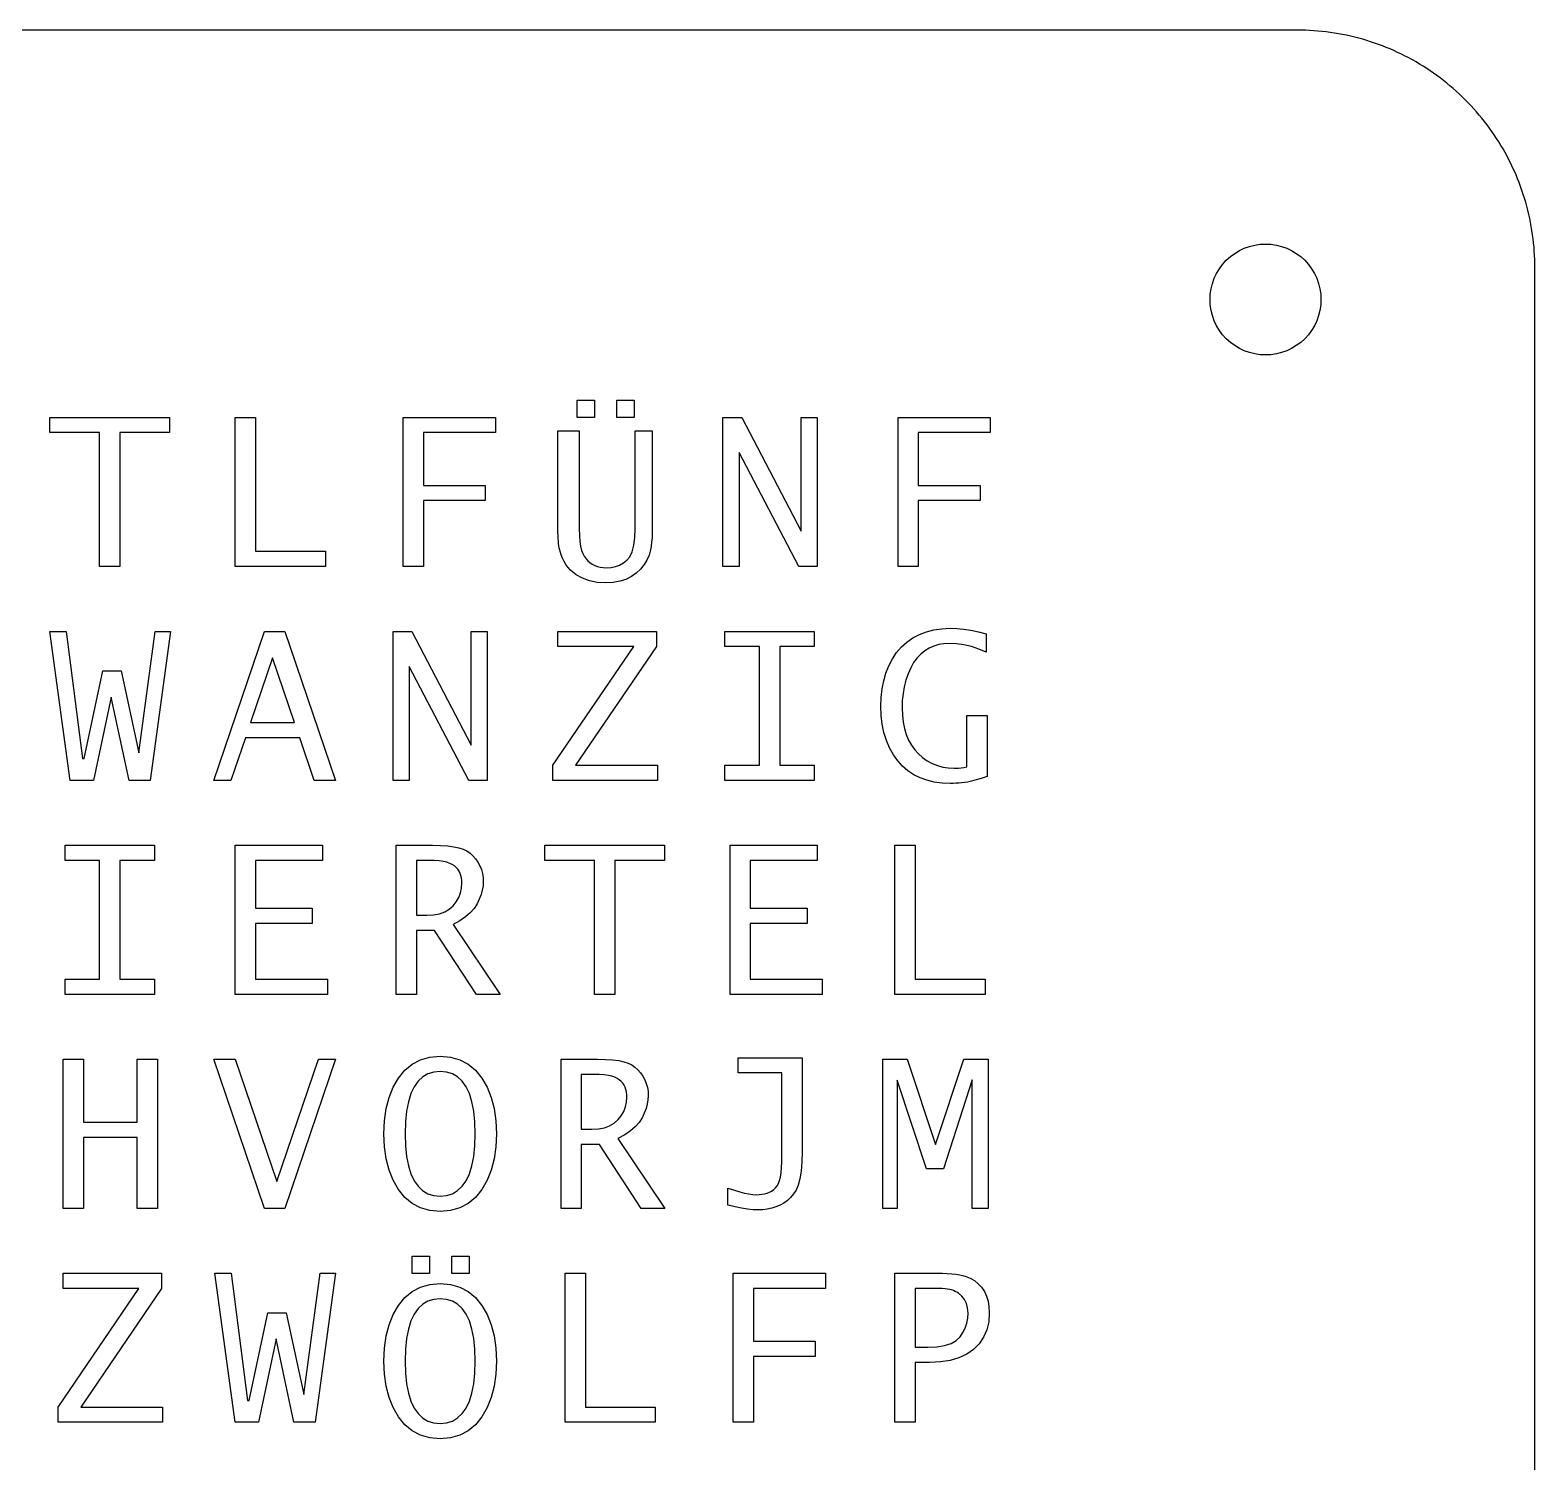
# Model space of a CAD drawing. Header units: metres. Extents: x 0 to 180, y -10 to 180.
# Drawn here: x 85 to 180, y 89.7 to 180 of the extents above; entities that cross this region are included whole.
import ezdxf

# ---------------------------------------------------------------- set-up
doc = ezdxf.new("R2010")
doc.units = ezdxf.units.M

msp = doc.modelspace()

# ---------------------------------------------------------------- linework, layer by layer
for p, q in [((165, 180), (15, 180)), ((165.262, 179.998), (165, 180)), ((165.523, 179.991), (165.262, 179.998)), ((165.785, 179.979), (165.523, 179.991)), ((166.046, 179.963), (165.785, 179.979)), ((166.307, 179.943), (166.046, 179.963)), ((166.568, 179.918), (166.307, 179.943)), ((166.828, 179.888), (166.568, 179.918)), ((167.088, 179.854), (166.828, 179.888)), ((167.347, 179.815), (167.088, 179.854)), ((167.605, 179.772), (167.347, 179.815)), ((167.862, 179.724), (167.605, 179.772)), ((168.119, 179.672), (167.862, 179.724)), ((168.374, 179.616), (168.119, 179.672)), ((168.629, 179.554), (168.374, 179.616)), ((168.882, 179.489), (168.629, 179.554)), ((169.135, 179.419), (168.882, 179.489)), ((169.386, 179.345), (169.135, 179.419)), ((169.635, 179.266), (169.386, 179.345)), ((169.884, 179.183), (169.635, 179.266)), ((170.13, 179.095), (169.884, 179.183)), ((170.376, 179.004), (170.13, 179.095)), ((170.619, 178.908), (170.376, 179.004)), ((170.861, 178.808), (170.619, 178.908)), ((171.101, 178.703), (170.861, 178.808)), ((171.339, 178.595), (171.101, 178.703)), ((171.576, 178.482), (171.339, 178.595)), ((171.81, 178.365), (171.576, 178.482)), ((172.042, 178.244), (171.81, 178.365)), ((172.272, 178.119), (172.042, 178.244)), ((172.5, 177.99), (172.272, 178.119)), ((172.726, 177.858), (172.5, 177.99)), ((172.949, 177.721), (172.726, 177.858)), ((173.17, 177.58), (172.949, 177.721)), ((173.388, 177.436), (173.17, 177.58)), ((173.604, 177.287), (173.388, 177.436)), ((173.817, 177.135), (173.604, 177.287)), ((174.027, 176.98), (173.817, 177.135)), ((174.235, 176.82), (174.027, 176.98)), ((174.44, 176.657), (174.235, 176.82)), ((174.642, 176.491), (174.44, 176.657)), ((174.841, 176.321), (174.642, 176.491)), ((175.037, 176.147), (174.841, 176.321)), ((175.23, 175.97), (175.037, 176.147)), ((175.42, 175.79), (175.23, 175.97)), ((175.607, 175.607), (175.42, 175.79)), ((175.79, 175.42), (175.607, 175.607)), ((175.97, 175.23), (175.79, 175.42)), ((176.147, 175.037), (175.97, 175.23)), ((176.321, 174.841), (176.147, 175.037)), ((176.491, 174.642), (176.321, 174.841)), ((176.657, 174.44), (176.491, 174.642)), ((176.82, 174.235), (176.657, 174.44)), ((176.98, 174.027), (176.82, 174.235)), ((177.135, 173.817), (176.98, 174.027)), ((177.287, 173.604), (177.135, 173.817)), ((177.436, 173.388), (177.287, 173.604)), ((177.58, 173.17), (177.436, 173.388)), ((177.721, 172.949), (177.58, 173.17)), ((177.858, 172.726), (177.721, 172.949)), ((177.99, 172.5), (177.858, 172.726)), ((178.119, 172.272), (177.99, 172.5)), ((178.244, 172.042), (178.119, 172.272)), ((178.365, 171.81), (178.244, 172.042)), ((178.482, 171.576), (178.365, 171.81)), ((178.595, 171.339), (178.482, 171.576)), ((178.703, 171.101), (178.595, 171.339)), ((178.808, 170.861), (178.703, 171.101)), ((178.908, 170.619), (178.808, 170.861)), ((179.004, 170.376), (178.908, 170.619)), ((179.095, 170.13), (179.004, 170.376)), ((179.183, 169.884), (179.095, 170.13)), ((179.266, 169.635), (179.183, 169.884)), ((179.345, 169.386), (179.266, 169.635)), ((179.419, 169.135), (179.345, 169.386)), ((179.489, 168.882), (179.419, 169.135)), ((179.554, 168.629), (179.489, 168.882)), ((179.616, 168.374), (179.554, 168.629)), ((179.672, 168.119), (179.616, 168.374)), ((179.724, 167.862), (179.672, 168.119)), ((179.772, 167.605), (179.724, 167.862)), ((179.815, 167.347), (179.772, 167.605)), ((179.854, 167.088), (179.815, 167.347)), ((161.35, 166.087), (161.661, 166.234)), ((161.661, 166.234), (161.984, 166.349)), ((161.984, 166.349), (162.317, 166.433)), ((162.317, 166.433), (162.657, 166.483)), ((162.657, 166.483), (163, 166.5)), ((163, 166.5), (163.343, 166.483)), ((163.343, 166.483), (163.683, 166.433)), ((163.683, 166.433), (164.016, 166.349)), ((164.016, 166.349), (164.339, 166.234)), ((164.339, 166.234), (164.65, 166.087)), ((179.888, 166.828), (179.854, 167.088)), ((179.918, 166.568), (179.888, 166.828)), ((179.943, 166.307), (179.918, 166.568)), ((179.963, 166.046), (179.943, 166.307)), ((160.294, 165.22), (160.525, 165.475)), ((160.525, 165.475), (160.78, 165.706)), ((160.78, 165.706), (161.056, 165.91)), ((161.056, 165.91), (161.35, 166.087)), ((164.65, 166.087), (164.944, 165.91)), ((164.944, 165.91), (165.22, 165.706)), ((165.22, 165.706), (165.475, 165.475)), ((165.475, 165.475), (165.706, 165.22)), ((179.979, 165.785), (179.963, 166.046)), ((179.991, 165.523), (179.979, 165.785)), ((179.998, 165.262), (179.991, 165.523)), ((180, 165), (179.998, 165.262)), ((159.651, 164.016), (159.766, 164.339)), ((159.766, 164.339), (159.913, 164.65)), ((159.913, 164.65), (160.09, 164.944)), ((160.09, 164.944), (160.294, 165.22)), ((165.706, 165.22), (165.91, 164.944)), ((165.91, 164.944), (166.087, 164.65)), ((166.087, 164.65), (166.234, 164.339)), ((166.234, 164.339), (166.349, 164.016)), ((180, 15), (180, 165)), ((159.5, 163), (159.517, 163.343)), ((159.517, 163.343), (159.567, 163.683)), ((159.567, 163.683), (159.651, 164.016)), ((166.349, 164.016), (166.433, 163.683)), ((166.433, 163.683), (166.483, 163.343)), ((166.483, 163.343), (166.5, 163)), ((159.517, 162.657), (159.5, 163)), ((159.567, 162.317), (159.517, 162.657)), ((166.483, 162.657), (166.433, 162.317)), ((166.5, 163), (166.483, 162.657)), ((159.651, 161.984), (159.567, 162.317)), ((159.766, 161.661), (159.651, 161.984)), ((159.913, 161.35), (159.766, 161.661)), ((166.234, 161.661), (166.087, 161.35)), ((166.349, 161.984), (166.234, 161.661)), ((166.433, 162.317), (166.349, 161.984)), ((160.09, 161.056), (159.913, 161.35)), ((160.294, 160.78), (160.09, 161.056)), ((160.525, 160.525), (160.294, 160.78)), ((160.78, 160.294), (160.525, 160.525)), ((165.475, 160.525), (165.22, 160.294)), ((165.706, 160.78), (165.475, 160.525)), ((165.91, 161.056), (165.706, 160.78)), ((166.087, 161.35), (165.91, 161.056)), ((161.056, 160.09), (160.78, 160.294)), ((161.35, 159.913), (161.056, 160.09)), ((161.661, 159.766), (161.35, 159.913)), ((161.984, 159.651), (161.661, 159.766)), ((162.317, 159.567), (161.984, 159.651)), ((162.657, 159.517), (162.317, 159.567)), ((163.683, 159.567), (163.343, 159.517)), ((164.016, 159.651), (163.683, 159.567)), ((164.339, 159.766), (164.016, 159.651)), ((164.65, 159.913), (164.339, 159.766)), ((164.944, 160.09), (164.65, 159.913)), ((165.22, 160.294), (164.944, 160.09)), ((163, 159.5), (162.657, 159.517)), ((163.343, 159.517), (163, 159.5)), ((119.565, 155.552), (119.565, 156.64)), ((119.565, 156.64), (120.653, 156.64)), ((120.653, 156.64), (120.653, 155.552)), ((122.061, 155.552), (122.061, 156.64)), ((122.061, 156.64), (123.149, 156.64)), ((123.149, 156.64), (123.149, 155.552)), ((86.2867, 154.604), (86.2867, 155.564)), ((86.2867, 155.564), (93.8387, 155.564)), ((93.8387, 155.564), (93.8387, 154.604)), ((97.9767, 146.156), (97.9767, 155.564)), ((97.9767, 155.564), (99.2567, 155.564)), ((99.2567, 155.564), (99.2567, 147.116)), ((108.579, 146.156), (108.579, 155.564)), ((108.579, 155.564), (114.403, 155.564)), ((114.403, 155.564), (114.403, 154.604)), ((120.653, 155.552), (119.565, 155.552)), ((123.149, 155.552), (122.061, 155.552)), ((128.759, 146.156), (128.759, 155.564)), ((128.759, 155.564), (129.948, 155.564)), ((129.948, 155.564), (133.687, 148.391)), ((133.687, 148.391), (133.687, 155.564)), ((133.687, 155.564), (134.711, 155.564)), ((134.711, 155.564), (134.711, 146.156)), ((139.809, 146.156), (139.809, 155.564)), ((139.809, 155.564), (145.633, 155.564)), ((145.633, 155.564), (145.633, 154.604)), ((89.4227, 154.604), (86.2867, 154.604)), ((89.4227, 146.156), (89.4227, 154.604)), ((93.8387, 154.604), (90.7027, 154.604)), ((90.7027, 154.604), (90.7027, 146.156)), ((114.403, 154.604), (109.859, 154.604)), ((109.859, 154.604), (109.859, 151.276)), ((118.35, 148.306), (118.349, 154.72)), ((118.349, 154.72), (119.693, 154.72)), ((119.693, 154.72), (119.693, 148.523)), ((123.213, 148.555), (123.213, 154.72)), ((123.213, 154.72), (124.301, 154.72)), ((124.301, 154.72), (124.301, 148.722)), ((145.633, 154.604), (141.089, 154.604)), ((141.089, 154.604), (141.089, 151.276)), ((133.554, 146.156), (129.783, 153.352)), ((129.783, 153.352), (129.783, 146.156)), ((109.859, 151.276), (113.763, 151.276)), ((113.763, 151.276), (113.763, 150.316)), ((141.089, 151.276), (144.993, 151.276)), ((144.993, 151.276), (144.993, 150.316)), ((113.763, 150.316), (109.859, 150.316)), ((109.859, 150.316), (109.859, 146.156)), ((144.993, 150.316), (141.089, 150.316)), ((141.089, 150.316), (141.089, 146.156)), ((118.355, 148.105), (118.35, 148.306)), ((119.693, 148.523), (119.702, 148.105)), ((123.192, 147.979), (123.213, 148.555)), ((124.296, 148.336), (124.283, 147.991)), ((124.301, 148.722), (124.296, 148.336)), ((118.362, 147.921), (118.355, 148.105)), ((118.373, 147.756), (118.362, 147.921)), ((118.387, 147.608), (118.373, 147.756)), ((118.406, 147.468), (118.387, 147.608)), ((118.431, 147.326), (118.406, 147.468)), ((118.463, 147.183), (118.431, 147.326)), ((119.702, 148.105), (119.728, 147.741)), ((119.728, 147.741), (119.773, 147.43)), ((119.773, 147.43), (119.835, 147.172)), ((123.025, 147.089), (123.129, 147.491)), ((123.129, 147.491), (123.192, 147.979)), ((124.192, 147.197), (124.098, 146.871)), ((124.231, 147.421), (124.192, 147.197)), ((124.261, 147.686), (124.231, 147.421)), ((124.283, 147.991), (124.261, 147.686)), ((99.2567, 147.116), (103.673, 147.116)), ((103.673, 147.116), (103.673, 146.156)), ((118.502, 147.039), (118.463, 147.183)), ((118.548, 146.893), (118.502, 147.039)), ((118.631, 146.676), (118.548, 146.893)), ((118.732, 146.47), (118.631, 146.676)), ((118.852, 146.277), (118.732, 146.47)), ((118.989, 146.095), (118.852, 146.277)), ((119.835, 147.172), (119.916, 146.968)), ((119.916, 146.968), (120.011, 146.798)), ((120.011, 146.798), (120.119, 146.647)), ((120.119, 146.647), (120.238, 146.514)), ((120.238, 146.514), (120.37, 146.399)), ((120.37, 146.399), (120.514, 146.302)), ((120.514, 146.302), (120.67, 146.222)), ((121.982, 146.155), (122.239, 146.248)), ((122.239, 146.248), (122.475, 146.377)), ((122.475, 146.377), (122.693, 146.545)), ((122.693, 146.545), (122.88, 146.773)), ((122.88, 146.773), (123.025, 147.089)), ((123.781, 146.271), (123.557, 145.997)), ((123.961, 146.562), (123.781, 146.271)), ((124.098, 146.871), (123.961, 146.562)), ((90.7027, 146.156), (89.4227, 146.156)), ((103.673, 146.156), (97.9767, 146.156)), ((109.859, 146.156), (108.579, 146.156)), ((119.144, 145.925), (118.989, 146.095)), ((119.492, 145.635), (119.144, 145.925)), ((119.889, 145.41), (119.492, 145.635)), ((120.335, 145.249), (119.889, 145.41)), ((120.67, 146.222), (120.837, 146.16)), ((120.837, 146.16), (121.017, 146.116)), ((121.017, 146.116), (121.208, 146.089)), ((121.208, 146.089), (121.412, 146.081)), ((121.412, 146.081), (121.707, 146.099)), ((121.707, 146.099), (121.982, 146.155)), ((122.637, 145.344), (122.255, 145.22)), ((122.982, 145.517), (122.637, 145.344)), ((123.29, 145.741), (122.982, 145.517)), ((123.557, 145.997), (123.29, 145.741)), ((129.783, 146.156), (128.759, 146.156)), ((134.711, 146.156), (133.554, 146.156)), ((141.089, 146.156), (139.809, 146.156)), ((120.831, 145.153), (120.335, 145.249)), ((121.376, 145.121), (120.831, 145.153)), ((121.834, 145.145), (121.376, 145.121)), ((122.255, 145.22), (121.834, 145.145)), ((87.5667, 132.656), (86.2867, 142.064)), ((86.2867, 142.064), (87.3207, 142.064)), ((87.3207, 142.064), (88.3477, 134.039)), ((91.892, 134.407), (92.9337, 142.064)), ((93.9027, 142.064), (92.6227, 132.656)), ((92.9337, 142.064), (93.9027, 142.064)), ((96.6327, 132.656), (99.8327, 142.064)), ((99.8327, 142.064), (101.113, 142.064)), ((101.113, 142.064), (104.313, 132.656)), ((107.939, 132.656), (107.939, 142.064)), ((107.939, 142.064), (109.128, 142.064)), ((109.128, 142.064), (112.867, 134.891)), ((112.867, 134.891), (112.867, 142.064)), ((112.867, 142.064), (113.891, 142.064)), ((113.891, 142.064), (113.891, 132.656)), ((118.349, 141.104), (118.349, 142.064)), ((118.349, 142.064), (124.557, 142.064)), ((124.557, 142.064), (124.557, 141.104)), ((128.887, 141.104), (128.887, 142.064)), ((128.887, 142.064), (134.519, 142.064)), ((134.519, 142.064), (134.519, 141.104)), ((140.368, 141.384), (140.749, 141.648)), ((140.749, 141.648), (141.164, 141.867)), ((141.164, 141.867), (141.607, 142.037)), ((141.607, 142.037), (142.078, 142.159)), ((142.078, 142.159), (142.577, 142.232)), ((142.577, 142.232), (143.105, 142.256)), ((143.105, 142.256), (143.516, 142.242)), ((143.516, 142.242), (143.949, 142.2)), ((143.949, 142.2), (144.403, 142.13)), ((144.403, 142.13), (144.879, 142.032)), ((144.879, 142.032), (145.377, 141.905)), ((145.377, 141.905), (145.377, 140.744)), ((118.029, 133.616), (123.127, 141.104)), ((123.127, 141.104), (118.349, 141.104)), ((124.557, 141.104), (119.459, 133.616)), ((131.063, 141.104), (128.887, 141.104)), ((131.063, 133.616), (131.063, 141.104)), ((134.519, 141.104), (132.343, 141.104)), ((132.343, 141.104), (132.343, 133.616)), ((139.459, 140.332), (139.723, 140.726)), ((139.723, 140.726), (140.026, 141.076)), ((140.026, 141.076), (140.368, 141.384)), ((141.243, 140.634), (141.007, 140.387)), ((141.504, 140.838), (141.243, 140.634)), ((141.783, 141.003), (141.504, 140.838)), ((142.077, 141.131), (141.783, 141.003)), ((142.385, 141.223), (142.077, 141.131)), ((142.708, 141.278), (142.385, 141.223)), ((143.045, 141.296), (142.708, 141.278)), ((143.506, 141.274), (143.045, 141.296)), ((143.97, 141.208), (143.506, 141.274)), ((144.436, 141.098), (143.97, 141.208)), ((144.905, 140.943), (144.436, 141.098)), ((145.377, 140.744), (144.905, 140.943)), ((100.338, 140.383), (98.9497, 136.304)), ((101.725, 136.304), (100.338, 140.383)), ((112.734, 132.656), (108.963, 139.852)), ((108.963, 139.852), (108.963, 132.656)), ((139.049, 139.428), (139.234, 139.896)), ((139.234, 139.896), (139.459, 140.332)), ((140.607, 139.766), (140.444, 139.391)), ((140.795, 140.097), (140.607, 139.766)), ((141.007, 140.387), (140.795, 140.097)), ((88.4447, 134.039), (89.6217, 139.568)), ((89.6217, 139.568), (90.7937, 139.568)), ((90.7937, 139.568), (91.892, 134.407)), ((138.803, 138.428), (138.905, 138.939)), ((138.905, 138.939), (139.049, 139.428)), ((140.307, 138.988), (140.201, 138.57)), ((140.444, 139.391), (140.307, 138.988)), ((90.1587, 137.917), (89.0387, 132.656)), ((91.2787, 132.656), (90.1587, 137.917)), ((138.721, 137.341), (138.741, 137.895)), ((138.741, 137.895), (138.803, 138.428)), ((140.125, 138.137), (140.08, 137.69)), ((140.201, 138.57), (140.125, 138.137)), ((138.743, 136.76), (138.721, 137.341)), ((138.81, 136.207), (138.743, 136.76)), ((140.08, 137.69), (140.065, 137.227)), ((140.065, 137.227), (140.081, 136.766)), ((140.081, 136.766), (140.13, 136.333)), ((144.161, 133.515), (144.161, 136.752)), ((144.161, 136.752), (145.441, 136.752)), ((145.441, 136.752), (145.441, 132.909)), ((98.9497, 136.304), (101.725, 136.304)), ((138.922, 135.681), (138.81, 136.207)), ((140.13, 136.333), (140.212, 135.928)), ((140.212, 135.928), (140.326, 135.551)), ((98.6237, 135.344), (97.7097, 132.656)), ((102.051, 135.344), (98.6237, 135.344)), ((102.965, 132.656), (102.051, 135.344)), ((139.078, 135.184), (138.922, 135.681)), ((139.28, 134.713), (139.078, 135.184)), ((140.326, 135.551), (140.474, 135.202)), ((140.474, 135.202), (140.652, 134.882)), ((140.652, 134.882), (140.859, 134.591)), ((88.3477, 134.039), (88.4447, 134.039)), ((139.519, 134.281), (139.28, 134.713)), ((139.791, 133.895), (139.519, 134.281)), ((140.859, 134.591), (141.096, 134.33)), ((141.096, 134.33), (141.361, 134.097)), ((141.361, 134.097), (141.655, 133.894)), ((118.029, 132.656), (118.029, 133.616)), ((119.459, 133.616), (124.621, 133.616)), ((124.621, 133.616), (124.621, 132.656)), ((128.887, 132.656), (128.887, 133.616)), ((128.887, 133.616), (131.063, 133.616)), ((132.343, 133.616), (134.519, 133.616)), ((134.519, 133.616), (134.519, 132.656)), ((140.095, 133.556), (139.791, 133.895)), ((140.431, 133.264), (140.095, 133.556)), ((140.8, 133.018), (140.431, 133.264)), ((141.2, 132.819), (140.8, 133.018)), ((141.655, 133.894), (141.969, 133.725)), ((141.969, 133.725), (142.295, 133.593)), ((142.295, 133.593), (142.633, 133.499)), ((142.633, 133.499), (142.981, 133.443)), ((142.981, 133.443), (143.342, 133.424)), ((143.342, 133.424), (143.476, 133.428)), ((143.476, 133.428), (143.625, 133.439)), ((143.625, 133.439), (143.789, 133.457)), ((143.789, 133.457), (143.967, 133.482)), ((143.967, 133.482), (144.161, 133.515)), ((89.0387, 132.656), (87.5667, 132.656)), ((92.6227, 132.656), (91.2787, 132.656)), ((97.7097, 132.656), (96.6327, 132.656)), ((104.313, 132.656), (102.965, 132.656)), ((108.963, 132.656), (107.939, 132.656)), ((113.891, 132.656), (112.734, 132.656)), ((124.621, 132.656), (118.029, 132.656)), ((134.519, 132.656), (128.887, 132.656)), ((141.633, 132.664), (141.2, 132.819)), ((142.097, 132.553), (141.633, 132.664)), ((142.594, 132.486), (142.097, 132.553)), ((143.122, 132.464), (142.594, 132.486)), ((143.292, 132.467), (143.122, 132.464)), ((143.464, 132.474), (143.292, 132.467)), ((143.639, 132.485), (143.464, 132.474)), ((143.817, 132.501), (143.639, 132.485)), ((143.997, 132.522), (143.817, 132.501)), ((144.2, 132.556), (143.997, 132.522)), ((144.446, 132.612), (144.2, 132.556)), ((144.734, 132.689), (144.446, 132.612)), ((145.066, 132.788), (144.734, 132.689)), ((145.441, 132.909), (145.066, 132.788)), ((87.2467, 127.604), (87.2467, 128.564)), ((87.2467, 128.564), (92.8787, 128.564)), ((92.8787, 128.564), (92.8787, 127.604)), ((97.9767, 119.156), (97.9767, 128.564)), ((97.9767, 128.564), (103.481, 128.564)), ((103.481, 128.564), (103.481, 127.604)), ((108.131, 119.156), (108.131, 128.564)), ((108.131, 128.564), (110.439, 128.564)), ((110.439, 128.564), (110.944, 128.554)), ((110.944, 128.554), (111.39, 128.525)), ((111.39, 128.525), (111.775, 128.475)), ((111.775, 128.475), (112.101, 128.406)), ((112.101, 128.406), (112.368, 128.317)), ((112.368, 128.317), (112.594, 128.206)), ((112.594, 128.206), (112.8, 128.068)), ((117.517, 127.604), (117.517, 128.564)), ((117.517, 128.564), (125.069, 128.564)), ((125.069, 128.564), (125.069, 127.604)), ((129.207, 119.156), (129.207, 128.564)), ((129.207, 128.564), (134.711, 128.564)), ((134.711, 128.564), (134.711, 127.604)), ((139.617, 119.156), (139.617, 128.564)), ((139.617, 128.564), (140.897, 128.564)), ((140.897, 128.564), (140.897, 120.116)), ((89.4227, 127.604), (87.2467, 127.604)), ((89.4227, 120.116), (89.4227, 127.604)), ((92.8787, 127.604), (90.7027, 127.604)), ((90.7027, 127.604), (90.7027, 120.116)), ((103.481, 127.604), (99.2567, 127.604)), ((99.2567, 127.604), (99.2567, 124.596)), ((110.187, 127.604), (109.411, 127.604)), ((109.411, 127.604), (109.411, 124.148)), ((110.542, 127.597), (110.187, 127.604)), ((110.854, 127.576), (110.542, 127.597)), ((111.122, 127.54), (110.854, 127.576)), ((111.346, 127.49), (111.122, 127.54)), ((111.527, 127.425), (111.346, 127.49)), ((111.677, 127.348), (111.527, 127.425)), ((111.811, 127.259), (111.677, 127.348)), ((111.927, 127.16), (111.811, 127.259)), ((112.8, 128.068), (112.986, 127.905)), ((112.986, 127.905), (113.152, 127.717)), ((113.152, 127.717), (113.297, 127.502)), ((113.297, 127.502), (113.418, 127.272)), ((113.418, 127.272), (113.513, 127.035)), ((120.653, 127.604), (117.517, 127.604)), ((120.653, 119.156), (120.653, 127.604)), ((125.069, 127.604), (121.933, 127.604)), ((121.933, 127.604), (121.933, 119.156)), ((134.711, 127.604), (130.487, 127.604)), ((130.487, 127.604), (130.487, 124.596)), ((112.026, 127.049), (111.927, 127.16)), ((112.108, 126.926), (112.026, 127.049)), ((112.174, 126.794), (112.108, 126.926)), ((112.225, 126.653), (112.174, 126.794)), ((112.261, 126.502), (112.225, 126.653)), ((112.283, 126.343), (112.261, 126.502)), ((112.291, 126.174), (112.283, 126.343)), ((113.513, 127.035), (113.581, 126.791)), ((113.581, 126.791), (113.621, 126.541)), ((113.621, 126.541), (113.635, 126.283)), ((112.09, 125.271), (112.201, 125.556)), ((112.201, 125.556), (112.268, 125.857)), ((112.268, 125.857), (112.291, 126.174)), ((113.495, 125.449), (113.386, 125.161)), ((113.573, 125.732), (113.495, 125.449)), ((113.619, 126.01), (113.573, 125.732)), ((113.635, 126.283), (113.619, 126.01)), ((99.2567, 124.596), (102.841, 124.596)), ((102.841, 124.596), (102.841, 123.636)), ((111.2, 124.366), (111.488, 124.535)), ((111.488, 124.535), (111.733, 124.753)), ((111.733, 124.753), (111.934, 125.004)), ((111.934, 125.004), (112.09, 125.271)), ((113.062, 124.582), (112.818, 124.308)), ((113.247, 124.869), (113.062, 124.582)), ((113.386, 125.161), (113.247, 124.869)), ((130.487, 124.596), (134.071, 124.596)), ((134.071, 124.596), (134.071, 123.636)), ((102.841, 123.636), (99.2567, 123.636)), ((99.2567, 123.636), (99.2567, 120.116)), ((109.411, 124.148), (110.078, 124.148)), ((110.078, 124.148), (110.495, 124.172)), ((110.495, 124.172), (110.869, 124.245)), ((110.869, 124.245), (111.2, 124.366)), ((112.15, 123.799), (111.727, 123.564)), ((111.727, 123.564), (114.691, 119.156)), ((112.514, 124.047), (112.15, 123.799)), ((112.818, 124.308), (112.514, 124.047)), ((134.071, 123.636), (130.487, 123.636)), ((130.487, 123.636), (130.487, 120.116)), ((110.564, 123.188), (109.411, 123.188)), ((109.411, 123.188), (109.411, 119.156)), ((113.198, 119.156), (110.564, 123.188)), ((87.2467, 119.156), (87.2467, 120.116)), ((87.2467, 120.116), (89.4227, 120.116)), ((90.7027, 120.116), (92.8787, 120.116)), ((92.8787, 120.116), (92.8787, 119.156)), ((99.2567, 120.116), (103.801, 120.116)), ((103.801, 120.116), (103.801, 119.156)), ((130.487, 120.116), (135.031, 120.116)), ((135.031, 120.116), (135.031, 119.156)), ((140.897, 120.116), (145.313, 120.116)), ((145.313, 120.116), (145.313, 119.156)), ((92.8787, 119.156), (87.2467, 119.156)), ((103.801, 119.156), (97.9767, 119.156)), ((109.411, 119.156), (108.131, 119.156)), ((114.691, 119.156), (113.198, 119.156)), ((121.933, 119.156), (120.653, 119.156)), ((135.031, 119.156), (129.207, 119.156)), ((145.313, 119.156), (139.617, 119.156)), ((87.1187, 105.656), (87.1187, 115.064)), ((87.1187, 115.064), (88.3987, 115.064)), ((88.3987, 115.064), (88.3987, 111.096)), ((91.7907, 111.096), (91.7907, 115.064)), ((91.7907, 115.064), (93.0707, 115.064)), ((93.0707, 115.064), (93.0707, 105.656)), ((99.8327, 105.656), (96.6327, 115.064)), ((96.6327, 115.064), (97.9807, 115.064)), ((97.9807, 115.064), (100.608, 107.341)), ((100.608, 107.341), (103.235, 115.064)), ((104.313, 115.064), (101.113, 105.656)), ((103.235, 115.064), (104.313, 115.064)), ((109.147, 114.761), (109.673, 115.036)), ((109.673, 115.036), (110.263, 115.201)), ((110.263, 115.201), (110.915, 115.256)), ((110.915, 115.256), (111.569, 115.201)), ((111.569, 115.201), (112.159, 115.036)), ((112.159, 115.036), (112.686, 114.761)), ((118.541, 105.656), (118.541, 115.064)), ((118.541, 115.064), (120.849, 115.064)), ((120.849, 115.064), (121.354, 115.054)), ((121.354, 115.054), (121.8, 115.025)), ((121.8, 115.025), (122.185, 114.975)), ((122.185, 114.975), (122.511, 114.906)), ((122.511, 114.906), (122.778, 114.817)), ((129.719, 114.198), (129.719, 115.158)), ((129.719, 115.158), (133.751, 115.158)), ((133.751, 115.158), (133.751, 109.254)), ((138.849, 105.656), (138.849, 115.064)), ((138.849, 115.064), (140.385, 115.064)), ((140.385, 115.064), (142.177, 109.688)), ((142.177, 109.688), (143.969, 115.064)), ((143.969, 115.064), (145.505, 115.064)), ((145.505, 115.064), (145.505, 105.656)), ((108.284, 113.879), (108.684, 114.375)), ((108.684, 114.375), (109.147, 114.761)), ((110.138, 114.141), (109.811, 113.946)), ((110.505, 114.257), (110.138, 114.141)), ((110.912, 114.296), (110.505, 114.257)), ((111.321, 114.257), (110.912, 114.296)), ((111.689, 114.141), (111.321, 114.257)), ((112.018, 113.946), (111.689, 114.141)), ((112.686, 114.761), (113.149, 114.375)), ((113.149, 114.375), (113.548, 113.879)), ((120.597, 114.104), (119.821, 114.104)), ((119.821, 114.104), (119.821, 110.648)), ((120.952, 114.097), (120.597, 114.104)), ((121.264, 114.076), (120.952, 114.097)), ((121.532, 114.04), (121.264, 114.076)), ((121.756, 113.99), (121.532, 114.04)), ((121.937, 113.925), (121.756, 113.99)), ((122.778, 114.817), (123.004, 114.706)), ((123.004, 114.706), (123.21, 114.568)), ((123.21, 114.568), (123.396, 114.405)), ((123.396, 114.405), (123.562, 114.217)), ((123.562, 114.217), (123.707, 114.002)), ((123.707, 114.002), (123.828, 113.772)), ((132.471, 114.198), (129.719, 114.198)), ((132.471, 108.6), (132.471, 114.198)), ((107.694, 112.655), (107.952, 113.298)), ((107.952, 113.298), (108.284, 113.879)), ((109.276, 113.323), (109.071, 112.894)), ((109.523, 113.674), (109.276, 113.323)), ((109.811, 113.946), (109.523, 113.674)), ((112.306, 113.674), (112.018, 113.946)), ((112.554, 113.323), (112.306, 113.674)), ((112.759, 112.894), (112.554, 113.323)), ((113.548, 113.879), (113.879, 113.298)), ((113.879, 113.298), (114.136, 112.655)), ((122.087, 113.848), (121.937, 113.925)), ((122.221, 113.759), (122.087, 113.848)), ((122.337, 113.66), (122.221, 113.759)), ((122.436, 113.549), (122.337, 113.66)), ((122.518, 113.426), (122.436, 113.549)), ((122.584, 113.294), (122.518, 113.426)), ((122.635, 113.153), (122.584, 113.294)), ((122.671, 113.002), (122.635, 113.153)), ((123.828, 113.772), (123.923, 113.535)), ((123.923, 113.535), (123.991, 113.291)), ((123.991, 113.291), (124.031, 113.041)), ((124.031, 113.041), (124.045, 112.783)), ((141.61, 108.152), (139.745, 113.746)), ((139.745, 113.746), (139.745, 105.656)), ((144.481, 113.766), (142.677, 108.152)), ((144.481, 105.656), (144.481, 113.766)), ((107.51, 111.951), (107.694, 112.655)), ((108.912, 112.383), (108.798, 111.792)), ((109.071, 112.894), (108.912, 112.383)), ((112.918, 112.383), (112.759, 112.894)), ((113.032, 111.792), (112.918, 112.383)), ((114.136, 112.655), (114.32, 111.951)), ((122.611, 112.056), (122.678, 112.357)), ((122.693, 112.843), (122.671, 113.002)), ((122.678, 112.357), (122.701, 112.674)), ((122.701, 112.674), (122.693, 112.843)), ((123.983, 112.232), (123.905, 111.949)), ((124.029, 112.51), (123.983, 112.232)), ((124.045, 112.783), (124.029, 112.51)), ((107.363, 110.36), (107.4, 111.186)), ((107.4, 111.186), (107.51, 111.951)), ((108.729, 111.119), (108.707, 110.366)), ((108.798, 111.792), (108.729, 111.119)), ((113.1, 111.119), (113.032, 111.792)), ((113.123, 110.366), (113.1, 111.119)), ((114.32, 111.951), (114.43, 111.186)), ((114.43, 111.186), (114.467, 110.36)), ((121.898, 111.035), (122.143, 111.253)), ((122.143, 111.253), (122.344, 111.504)), ((122.344, 111.504), (122.5, 111.771)), ((122.5, 111.771), (122.611, 112.056)), ((123.657, 111.369), (123.472, 111.082)), ((123.796, 111.661), (123.657, 111.369)), ((123.905, 111.949), (123.796, 111.661)), ((88.3987, 111.096), (91.7907, 111.096)), ((107.399, 109.536), (107.363, 110.36)), ((108.707, 110.366), (108.729, 109.611)), ((113.1, 109.611), (113.123, 110.366)), ((114.467, 110.36), (114.43, 109.536)), ((119.821, 110.648), (120.488, 110.648)), ((120.488, 110.648), (120.905, 110.672)), ((120.905, 110.672), (121.279, 110.745)), ((121.279, 110.745), (121.61, 110.866)), ((121.61, 110.866), (121.898, 111.035)), ((122.56, 110.299), (122.137, 110.064)), ((122.924, 110.547), (122.56, 110.299)), ((123.228, 110.808), (122.924, 110.547)), ((123.472, 111.082), (123.228, 110.808)), ((91.7907, 110.136), (88.3987, 110.136)), ((88.3987, 110.136), (88.3987, 105.656)), ((91.7907, 105.656), (91.7907, 110.136)), ((107.51, 108.772), (107.399, 109.536)), ((108.729, 109.611), (108.797, 108.936)), ((113.032, 108.936), (113.1, 109.611)), ((114.43, 109.536), (114.32, 108.772)), ((120.974, 109.688), (119.821, 109.688)), ((119.821, 109.688), (119.821, 105.656)), ((123.608, 105.656), (120.974, 109.688)), ((122.137, 110.064), (125.101, 105.656)), ((133.751, 109.254), (133.736, 108.587)), ((107.693, 108.069), (107.51, 108.772)), ((108.797, 108.936), (108.91, 108.343)), ((108.91, 108.343), (109.068, 107.831)), ((112.759, 107.831), (112.918, 108.343)), ((112.918, 108.343), (113.032, 108.936)), ((114.32, 108.772), (114.136, 108.069)), ((132.462, 108.231), (132.471, 108.6)), ((133.736, 108.587), (133.69, 108.01)), ((107.95, 107.426), (107.693, 108.069)), ((108.281, 106.844), (107.95, 107.426)), ((109.068, 107.831), (109.272, 107.4)), ((109.272, 107.4), (109.518, 107.049)), ((112.306, 107.049), (112.554, 107.4)), ((112.554, 107.4), (112.759, 107.831)), ((113.879, 107.426), (113.548, 106.844)), ((114.136, 108.069), (113.879, 107.426)), ((132.265, 107.225), (132.339, 107.406)), ((132.339, 107.406), (132.397, 107.634)), ((132.397, 107.634), (132.438, 107.909)), ((132.438, 107.909), (132.462, 108.231)), ((133.614, 107.522), (133.508, 107.123)), ((133.69, 108.01), (133.614, 107.522)), ((142.677, 108.152), (141.61, 108.152)), ((108.68, 106.347), (108.281, 106.844)), ((109.518, 107.049), (109.806, 106.776)), ((109.806, 106.776), (110.134, 106.58)), ((110.134, 106.58), (110.502, 106.463)), ((110.502, 106.463), (110.912, 106.424)), ((110.912, 106.424), (111.321, 106.463)), ((111.321, 106.463), (111.689, 106.58)), ((111.689, 106.58), (112.018, 106.776)), ((112.018, 106.776), (112.306, 107.049)), ((113.548, 106.844), (113.149, 106.347)), ((129.079, 105.866), (129.079, 106.939)), ((129.079, 106.939), (129.496, 106.801)), ((129.496, 106.801), (129.827, 106.699)), ((129.827, 106.699), (130.129, 106.62)), ((130.129, 106.62), (130.402, 106.563)), ((130.402, 106.563), (130.645, 106.529)), ((130.645, 106.529), (130.86, 106.518)), ((130.86, 106.518), (131.043, 106.524)), ((131.043, 106.524), (131.218, 106.543)), ((131.218, 106.543), (131.385, 106.575)), ((131.385, 106.575), (131.543, 106.618)), ((131.543, 106.618), (131.694, 106.675)), ((131.694, 106.675), (131.834, 106.747)), ((131.834, 106.747), (131.961, 106.838)), ((131.961, 106.838), (132.075, 106.948)), ((132.075, 106.948), (132.176, 107.077)), ((132.176, 107.077), (132.265, 107.225)), ((133.21, 106.564), (133.029, 106.343)), ((133.372, 106.814), (133.21, 106.564)), ((133.508, 107.123), (133.372, 106.814)), ((88.3987, 105.656), (87.1187, 105.656)), ((93.0707, 105.656), (91.7907, 105.656)), ((101.113, 105.656), (99.8327, 105.656)), ((109.143, 105.961), (108.68, 106.347)), ((109.67, 105.685), (109.143, 105.961)), ((110.261, 105.519), (109.67, 105.685)), ((110.915, 105.464), (110.261, 105.519)), ((111.569, 105.519), (110.915, 105.464)), ((112.159, 105.685), (111.569, 105.519)), ((112.686, 105.961), (112.159, 105.685)), ((113.149, 106.347), (112.686, 105.961)), ((119.821, 105.656), (118.541, 105.656)), ((125.101, 105.656), (123.608, 105.656)), ((129.527, 105.755), (129.079, 105.866)), ((129.94, 105.669), (129.527, 105.755)), ((130.318, 105.607), (129.94, 105.669)), ((130.661, 105.57), (130.318, 105.607)), ((130.969, 105.558), (130.661, 105.57)), ((131.269, 105.57), (130.969, 105.558)), ((131.558, 105.606), (131.269, 105.57)), ((131.837, 105.665), (131.558, 105.606)), ((132.105, 105.748), (131.837, 105.665)), ((132.363, 105.855), (132.105, 105.748)), ((132.605, 105.989), (132.363, 105.855)), ((132.827, 106.151), (132.605, 105.989)), ((133.029, 106.343), (132.827, 106.151)), ((139.745, 105.656), (138.849, 105.656)), ((145.505, 105.656), (144.481, 105.656)), ((109.155, 101.552), (109.155, 102.64)), ((109.155, 102.64), (110.243, 102.64)), ((110.243, 102.64), (110.243, 101.552)), ((111.651, 101.552), (111.651, 102.64)), ((111.651, 102.64), (112.739, 102.64)), ((112.739, 102.64), (112.739, 101.552)), ((87.1187, 100.604), (87.1187, 101.564)), ((87.1187, 101.564), (93.3267, 101.564)), ((93.3267, 101.564), (93.3267, 100.604)), ((97.9767, 92.1562), (96.6967, 101.564)), ((96.6967, 101.564), (97.7307, 101.564)), ((97.7307, 101.564), (98.7577, 93.5393)), ((102.302, 93.9071), (103.344, 101.564)), ((104.313, 101.564), (103.033, 92.1562)), ((103.344, 101.564), (104.313, 101.564)), ((109.147, 100.417), (109.673, 100.692)), ((110.243, 101.552), (109.155, 101.552)), ((109.673, 100.692), (110.263, 100.857)), ((110.263, 100.857), (110.915, 100.912)), ((110.915, 100.912), (111.569, 100.857)), ((111.569, 100.857), (112.159, 100.692)), ((112.739, 101.552), (111.651, 101.552)), ((112.159, 100.692), (112.686, 100.417)), ((118.797, 92.1562), (118.797, 101.564)), ((118.797, 101.564), (120.077, 101.564)), ((120.077, 101.564), (120.077, 93.1163)), ((129.399, 92.1562), (129.399, 101.564)), ((129.399, 101.564), (135.223, 101.564)), ((135.223, 101.564), (135.223, 100.604)), ((139.617, 92.1562), (139.617, 101.564)), ((139.617, 101.564), (142.289, 101.564)), ((142.289, 101.564), (142.612, 101.56)), ((142.612, 101.56), (142.916, 101.547)), ((142.916, 101.547), (143.2, 101.525)), ((143.2, 101.525), (143.465, 101.495)), ((143.465, 101.495), (143.711, 101.456)), ((143.711, 101.456), (144.048, 101.372)), ((144.048, 101.372), (144.354, 101.252)), ((144.354, 101.252), (144.629, 101.096)), ((144.629, 101.096), (144.871, 100.904)), ((144.871, 100.904), (145.082, 100.676)), ((145.082, 100.676), (145.257, 100.415)), ((86.7987, 93.1163), (91.8967, 100.604)), ((91.8967, 100.604), (87.1187, 100.604)), ((93.3267, 100.604), (88.2287, 93.1163)), ((108.284, 99.5355), (108.684, 100.031)), ((108.684, 100.031), (109.147, 100.417)), ((110.138, 99.7968), (109.811, 99.6022)), ((110.505, 99.9136), (110.138, 99.7968)), ((110.912, 99.9525), (110.505, 99.9136)), ((111.321, 99.9136), (110.912, 99.9525)), ((111.689, 99.7968), (111.321, 99.9136)), ((112.018, 99.6022), (111.689, 99.7968)), ((112.686, 100.417), (113.149, 100.031)), ((113.149, 100.031), (113.548, 99.5355)), ((135.223, 100.604), (130.679, 100.604)), ((130.679, 100.604), (130.679, 97.2762)), ((142.147, 100.604), (140.897, 100.604)), ((140.897, 100.604), (140.897, 96.8922)), ((142.381, 100.602), (142.147, 100.604)), ((142.591, 100.594), (142.381, 100.602)), ((142.775, 100.58), (142.591, 100.594)), ((142.934, 100.562), (142.775, 100.58)), ((143.068, 100.538), (142.934, 100.562)), ((143.187, 100.507), (143.068, 100.538)), ((143.303, 100.468), (143.187, 100.507)), ((143.416, 100.42), (143.303, 100.468)), ((143.526, 100.363), (143.416, 100.42)), ((143.632, 100.297), (143.526, 100.363)), ((143.845, 100.119), (143.632, 100.297)), ((144.011, 99.9046), (143.845, 100.119)), ((144.13, 99.655), (144.011, 99.9046)), ((145.257, 100.415), (145.393, 100.122)), ((145.393, 100.122), (145.491, 99.7989)), ((145.491, 99.7989), (145.549, 99.4446)), ((98.8547, 93.5393), (100.032, 99.0682)), ((100.032, 99.0682), (101.204, 99.0682)), ((101.204, 99.0682), (102.302, 93.9071)), ((107.694, 98.3115), (107.952, 98.9541)), ((107.952, 98.9541), (108.284, 99.5355)), ((109.276, 98.9795), (109.071, 98.5499)), ((109.523, 99.3298), (109.276, 98.9795)), ((109.811, 99.6022), (109.523, 99.3298)), ((112.306, 99.3298), (112.018, 99.6022)), ((112.554, 98.9795), (112.306, 99.3298)), ((112.759, 98.5499), (112.554, 98.9795)), ((113.548, 99.5355), (113.879, 98.9541)), ((113.879, 98.9541), (114.136, 98.3115)), ((144.201, 99.3699), (144.13, 99.655)), ((144.225, 99.0492), (144.201, 99.3699)), ((144.205, 98.7181), (144.225, 99.0492)), ((145.569, 99.0592), (145.529, 98.4942)), ((145.549, 99.4446), (145.569, 99.0592)), ((107.51, 97.6077), (107.694, 98.3115)), ((108.912, 98.0393), (108.798, 97.4479)), ((109.071, 98.5499), (108.912, 98.0393)), ((112.918, 98.0393), (112.759, 98.5499)), ((113.032, 97.4479), (112.918, 98.0393)), ((114.136, 98.3115), (114.32, 97.6077)), ((143.721, 97.5472), (143.902, 97.8169)), ((143.902, 97.8169), (144.043, 98.102)), ((144.043, 98.102), (144.144, 98.4024)), ((144.144, 98.4024), (144.205, 98.7181)), ((145.409, 97.9813), (145.21, 97.5207)), ((145.529, 98.4942), (145.409, 97.9813)), ((100.569, 97.4172), (99.4487, 92.1562)), ((101.689, 92.1562), (100.569, 97.4172)), ((107.4, 96.8427), (107.51, 97.6077)), ((108.798, 97.4479), (108.729, 96.7757)), ((113.1, 96.7757), (113.032, 97.4479)), ((114.32, 97.6077), (114.43, 96.8427)), ((130.679, 97.2762), (134.583, 97.2762)), ((134.583, 97.2762), (134.583, 96.3163)), ((140.897, 96.8922), (141.681, 96.8922)), ((141.681, 96.8922), (142.254, 96.9184)), ((142.254, 96.9184), (142.745, 96.997)), ((142.745, 96.997), (143.153, 97.128)), ((143.153, 97.128), (143.478, 97.3114)), ((143.478, 97.3114), (143.721, 97.5472)), ((144.931, 97.1124), (144.573, 96.7562)), ((145.21, 97.5207), (144.931, 97.1124)), ((107.363, 96.0165), (107.4, 96.8427)), ((107.399, 95.1924), (107.363, 96.0165)), ((108.729, 96.7757), (108.707, 96.0225)), ((108.707, 96.0225), (108.729, 95.2671)), ((113.123, 96.0225), (113.1, 96.7757)), ((113.1, 95.2671), (113.123, 96.0225)), ((114.43, 96.8427), (114.467, 96.0165)), ((114.467, 96.0165), (114.43, 95.1924)), ((134.583, 96.3163), (130.679, 96.3163)), ((130.679, 96.3163), (130.679, 92.1562)), ((141.816, 95.9323), (140.897, 95.9323)), ((140.897, 95.9323), (140.897, 92.1562)), ((142.49, 95.9652), (141.816, 95.9323)), ((143.103, 96.0641), (142.49, 95.9652)), ((143.654, 96.2289), (143.103, 96.0641)), ((144.144, 96.4596), (143.654, 96.2289)), ((144.573, 96.7562), (144.144, 96.4596)), ((107.51, 94.4287), (107.399, 95.1924)), ((108.729, 95.2671), (108.797, 94.5927)), ((113.032, 94.5927), (113.1, 95.2671)), ((114.43, 95.1924), (114.32, 94.4287)), ((107.693, 93.7255), (107.51, 94.4287)), ((108.797, 94.5927), (108.91, 93.9995)), ((112.918, 93.9995), (113.032, 94.5927)), ((114.32, 94.4287), (114.136, 93.7255)), ((86.7987, 92.1562), (86.7987, 93.1163)), ((88.2287, 93.1163), (93.3907, 93.1163)), ((93.3907, 93.1163), (93.3907, 92.1562)), ((98.7577, 93.5393), (98.8547, 93.5393)), ((107.95, 93.0827), (107.693, 93.7255)), ((108.281, 92.5005), (107.95, 93.0827)), ((108.91, 93.9995), (109.068, 93.4875)), ((109.068, 93.4875), (109.272, 93.0565)), ((112.554, 93.0565), (112.759, 93.4875)), ((112.759, 93.4875), (112.918, 93.9995)), ((113.879, 93.0827), (113.548, 92.5005)), ((114.136, 93.7255), (113.879, 93.0827)), ((120.077, 93.1163), (124.493, 93.1163)), ((124.493, 93.1163), (124.493, 92.1562)), ((93.3907, 92.1562), (86.7987, 92.1562)), ((99.4487, 92.1562), (97.9767, 92.1562)), ((103.033, 92.1562), (101.689, 92.1562)), ((108.68, 92.0037), (108.281, 92.5005)), ((109.272, 93.0565), (109.518, 92.7052)), ((109.518, 92.7052), (109.806, 92.4319)), ((109.806, 92.4319), (110.134, 92.2367)), ((110.134, 92.2367), (110.502, 92.1196)), ((110.502, 92.1196), (110.912, 92.0805)), ((110.912, 92.0805), (111.321, 92.1196)), ((111.321, 92.1196), (111.689, 92.2367)), ((111.689, 92.2367), (112.018, 92.4319)), ((112.018, 92.4319), (112.306, 92.7052)), ((112.306, 92.7052), (112.554, 93.0565)), ((113.548, 92.5005), (113.149, 92.0037)), ((124.493, 92.1562), (118.797, 92.1562)), ((130.679, 92.1562), (129.399, 92.1562)), ((140.897, 92.1562), (139.617, 92.1562)), ((109.143, 91.6173), (108.68, 92.0037)), ((109.67, 91.3413), (109.143, 91.6173)), ((110.261, 91.1757), (109.67, 91.3413)), ((110.915, 91.1205), (110.261, 91.1757)), ((111.569, 91.1757), (110.915, 91.1205)), ((112.159, 91.3413), (111.569, 91.1757)), ((112.686, 91.6173), (112.159, 91.3413)), ((113.149, 92.0037), (112.686, 91.6173))]:
    msp.add_line(p, q)

doc.saveas('drawing.dxf')
